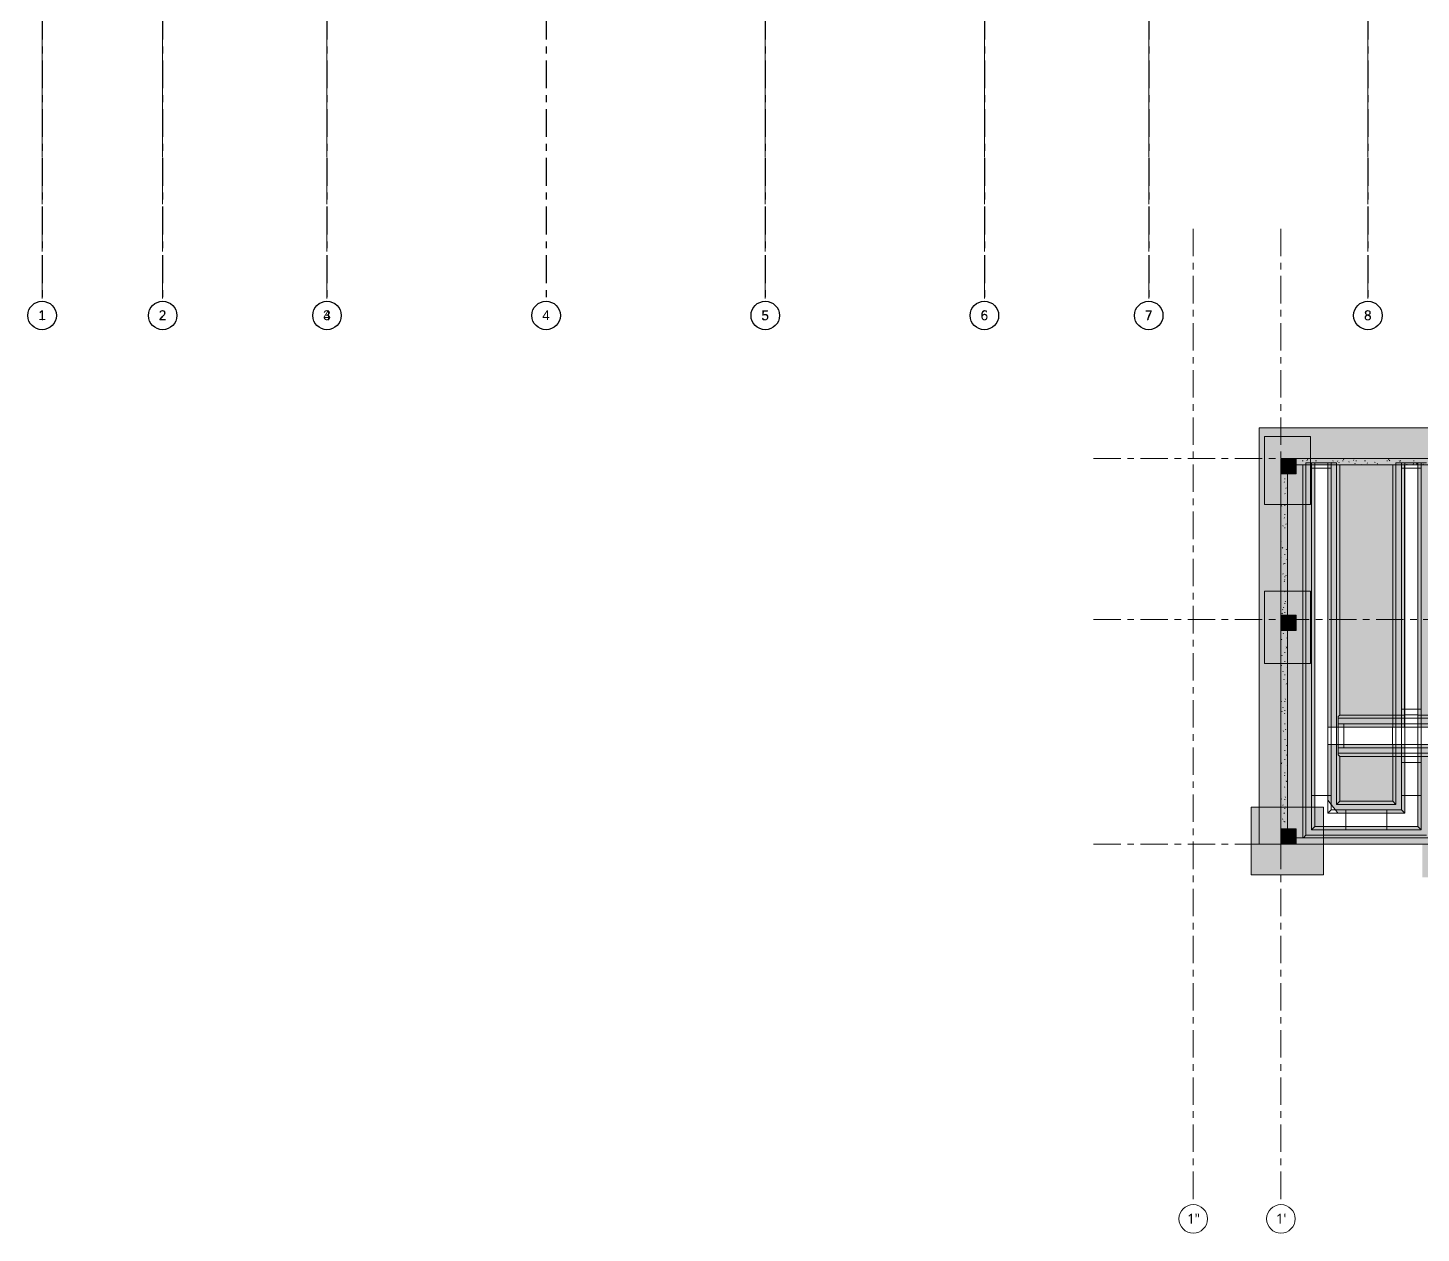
# Model space of a CAD drawing. Header units: millimetres. Extents: x -4000 to 187956, y -58990 to 162485.
# Drawn here: x -650 to 62930, y -58990 to -4021 of the extents above; entities that cross this region are included whole.
import ezdxf

# ---------------------------------------------------------------- set-up
doc = ezdxf.new("R2010")
doc.units = ezdxf.units.MM
doc.linetypes.add('Grid Line', pattern=[2222.5, 1270, -317.5, 317.5, -317.5])
doc.linetypes.add('Grid Line 12_5mm', pattern=[2150, 1250, -300, 300, -300])
for name, color, linetype, lineweight in [('A-FLOR', 192, 'Continuous', 13), ('A-FLOR-PATT', 8, 'Continuous', 13), ('S-BEAM', 12, 'Continuous', 9), ('S-COLS', 52, 'Continuous', 9), ('S-GRID', 1, 'Continuous', 30), ('S-GRID-IDEN', 1, 'Continuous', 30)]:
    doc.layers.add(name, color=color, linetype=linetype, lineweight=lineweight)
doc.styles.add('Arial', font='arial.ttf', dxfattribs={"height": 450})
doc.styles.add('Trebuchet MS_1', font='trebuc.ttf', dxfattribs={"height": 450})
pattern_1 = [(0, (0, 0), (812.8, 203.2), [33.528, -576.072, 33.528, -576.072, -3251.2]), (0, (0, 0), (812.8, 203.2), [-1219.2, 33.528, -1185.672, 33.528, -576.072, -1422.4]), (0, (0, 0), (812.8, 203.2), [-3048, 33.528, -372.872, 33.528, -982.472]), (120, (304.8, 101.6), (-582.37636, 602.30545), [33.528, -576.072, 33.528, -576.072, -3251.2]), (120, (304.8, 101.6), (-582.37636, 602.30545), [-1219.2, 33.528, -1185.672, 33.528, -576.072, -1422.4]), (120, (304.8, 101.6), (-582.37636, 602.30545), [-3048, 33.528, -372.872, 33.528, -982.472]), (240, (406.4, 508), (-230.42364, -805.50545), [33.528, -576.072, 33.528, -576.072, -3251.2]), (240, (406.4, 508), (-230.42364, -805.50545), [-1219.2, 33.528, -1185.672, 33.528, -576.072, -1422.4]), (240, (406.4, 508), (-230.42364, -805.50545), [-3048, 33.528, -372.872, 33.528, -982.472])]

# ---------------------------------------------------------------- blocks, each defined once
blk = doc.blocks.new('Grid - M_Grid Head - Circle-4774-0_000')
at = {"layer": 'S-GRID-IDEN', "color": 250, "lineweight": 9}
blk.add_circle((0, 0), 6.5, dxfattribs=at)
blk = doc.blocks.new('CMF2_NHAPHUTRO_S_rvt-1-0_000')
at = {"layer": 'A-FLOR-PATT', "lineweight": 9}
h = blk.add_hatch(dxfattribs=at)
h.set_pattern_fill('FP_1', color=250, style=0, pattern_type=2)
h.set_pattern_definition(pattern_1)
h.paths.add_polyline_path([(65080, -42756), (65080, -39456), (62980, -39456), (62980, -42756)])
h.paths.add_polyline_path([(157780, -42656), (161080, -42656), (161080, -39556), (157780, -39556), (157780, -41297)])
h.paths.add_polyline_path([(166780, -42656), (170080, -42656), (170080, -39556), (166780, -39556), (166780, -41297)])
h.paths.add_polyline_path([(152080, -42656), (152080, -39556), (148780, -39556), (148780, -42656)])
h.paths.add_polyline_path([(139780, -42656), (143080, -42656), (143080, -39556), (139780, -39556), (139780, -41297)])
h.paths.add_polyline_path([(132580, -42656), (135880, -42656), (135880, -39556), (132580, -39556), (132580, -41297)])
h.paths.add_polyline_path([(128680, -42656), (128680, -39556), (125380, -39556), (125380, -42656)])
h.paths.add_polyline_path([(121480, -42656), (121480, -39556), (118180, -39556), (118180, -42656)])
h.paths.add_polyline_path([(108855, -42656), (112155, -42656), (112155, -39556), (108855, -39556), (108855, -41297)])
h.paths.add_polyline_path([(100180, -42656), (103480, -42656), (103480, -39556), (100180, -39556), (100180, -41297)])
h.paths.add_polyline_path([(96280, -42656), (96280, -39556), (92980, -39556), (92980, -42656), (93524, -42656)])
h.paths.add_polyline_path([(85780, -42656), (89080, -42656), (89080, -39556), (85780, -39556), (85780, -41297)])
h.paths.add_polyline_path([(78580, -42656), (81880, -42656), (81880, -39556), (78580, -39556), (78580, -41297)])
h.paths.add_polyline_path([(71380, -42656), (74680, -42656), (74680, -39556), (71380, -39556), (71380, -41297)])
h.paths.add_polyline_path([(58480, -42656), (58480, -39556), (55180, -39556), (55180, -42656), (57244, -42656)])
h.paths.add_polyline_path([(178250, -42206), (178250, -38906), (176150, -38906), (176150, -42206)])
h.paths.add_polyline_path([(167380, -33006), (169480, -33006), (169480, -29706), (167380, -29706), (167380, -31953)])
h.paths.add_polyline_path([(158380, -33006), (160480, -33006), (160480, -29706), (158380, -29706), (158380, -31953)])
h.paths.add_polyline_path([(140380, -33006), (142480, -33006), (142480, -29706), (140380, -29706), (140380, -31953)])
h.paths.add_polyline_path([(133180, -33006), (135280, -33006), (135280, -29706), (133180, -29706), (133180, -31953)])
h.paths.add_polyline_path([(125980, -33006), (128080, -33006), (128080, -29706), (125980, -29706), (125980, -31953)])
h.paths.add_polyline_path([(120733, -33006), (120880, -33006), (120880, -29706), (118780, -29706), (118780, -33006)])
h.paths.add_polyline_path([(111555, -33006), (111555, -29706), (109455, -29706), (109455, -33006)])
h.paths.add_polyline_path([(95680, -33006), (95680, -29706), (93580, -29706), (93580, -33006)])
h.paths.add_polyline_path([(102880, -33006), (102880, -29706), (100780, -29706), (100780, -33006), (102593, -33006)])
h.paths.add_polyline_path([(88480, -33006), (88480, -29706), (86380, -29706), (86380, -33006)])
h.paths.add_polyline_path([(71980, -33006), (74080, -33006), (74080, -29706), (71980, -29706), (71980, -31953)])
h.paths.add_polyline_path([(65080, -33006), (65080, -29706), (62980, -29706), (62980, -33006)])
h.paths.add_polyline_path([(57244, -33006), (57880, -33006), (57880, -29706), (55780, -29706), (55780, -33006)])
h.paths.add_polyline_path([(178250, -32906), (178250, -29806), (176150, -29806), (176150, -32906)])
h.paths.add_polyline_path([(158280, -27956), (160380, -27956), (160380, -27056), (158280, -27056), (158280, -27281)])
h.paths.add_polyline_path([(63180, -27956), (65280, -27956), (65280, -27056), (63180, -27056), (63180, -27281)])
h.paths.add_polyline_path([(120733, -25756), (120880, -25756), (120880, -22656), (118780, -22656), (118780, -25756)])
h.paths.add_polyline_path([(128080, -25756), (128080, -22656), (125980, -22656), (125980, -25756)])
h.paths.add_polyline_path([(111555, -25756), (111555, -22656), (109455, -22656), (109455, -25756)])
h.paths.add_polyline_path([(71980, -25756), (74080, -25756), (74080, -22656), (71980, -22656)])
h.paths.add_polyline_path([(62980, -25756), (65080, -25756), (65080, -22656), (62980, -22656)])
h.paths.add_polyline_path([(55780, -25756), (57880, -25756), (57880, -22656), (55780, -22656)])
h.paths.add_polyline_path([(178230, -25256), (178230, -23156), (176130, -23156), (176130, -25256)])
h.paths.add_polyline_path([(169480, -25256), (169480, -23156), (167380, -23156), (167380, -25256)])
h.paths.add_polyline_path([(160480, -25256), (160480, -23156), (158380, -23156), (158380, -25256)])
h.paths.add_polyline_path([(151480, -25256), (151480, -23156), (149380, -23156), (149380, -25256)])
h.paths.add_polyline_path([(140380, -25256), (142480, -25256), (142480, -23156), (140380, -23156)])
h.paths.add_polyline_path([(133180, -25256), (135280, -25256), (135280, -23156), (133180, -23156)])
h.paths.add_polyline_path([(102593, -25256), (102880, -25256), (102880, -23156), (100780, -23156), (100780, -25256)])
h.paths.add_polyline_path([(95680, -25256), (95680, -23156), (93580, -23156), (93580, -25256)])
h.paths.add_polyline_path([(79180, -25256), (81280, -25256), (81280, -23156), (79180, -23156)])
h.paths.add_polyline_path([(88480, -25256), (88480, -23156), (86380, -23156), (86380, -25256)])
h = blk.add_hatch(dxfattribs=at)
h.set_pattern_fill('FP_1', color=250, style=0, pattern_type=2)
h.set_pattern_definition(pattern_1)
h.paths.add_polyline_path([(55540, -41256), (56829, -41256), (56830, -23956), (63930, -23956), (63930, -31006), (78890, -31006), (78890, -23956), (146830, -23956), (146830, -30806), (147030, -30806), (147030, -27356), (150230, -27356), (150230, -30806), (161590, -30806), (161590, -23656), (177500, -23656), (177500, -22256), (55540, -22256), (55540, -31953)])
h.paths.add_polyline_path([(78690, -30806), (75490, -30806), (75490, -27356), (78690, -27356)])
h = blk.add_hatch(dxfattribs=at)
h.set_pattern_fill('FP_1', color=250, style=0, pattern_type=2)
h.set_pattern_definition(pattern_1)
h.paths.add_polyline_path([(147130, -41256), (147130, -31006), (147030, -31006), (147030, -27156), (147080, -27156), (147080, -23659), (78890, -23659), (78890, -31006), (63930, -31006), (63930, -23956), (62775, -23956), (62775, -35907), (64614, -35907), (64614, -32902), (83678, -32903), (83878, -32703), (83878, -24807), (84178, -24807), (84178, -32703), (84378, -32903), (90478, -32903), (90678, -32703), (90678, -24807), (90978, -24807), (90978, -32703), (91178, -32903), (98679, -32903), (98878, -32703), (98879, -31653), (99179, -31653), (99178, -32703), (99378, -32903), (104279, -32903), (104478, -32703), (104478, -31653), (104779, -31653), (104778, -32703), (104978, -32903), (116679, -32904), (116878, -32704), (116879, -31654), (117179, -31654), (117178, -32704), (117378, -32904), (122279, -32904), (122478, -32704), (122479, -31654), (122779, -31654), (122778, -32704), (122978, -32904), (124128, -32904), (124128, -33504), (65514, -33502), (65214, -33802), (65214, -35907), (131428, -35909), (131428, -36709), (130080, -36709), (130080, -39307), (129780, -39307), (129780, -36709), (125080, -36709), (125080, -39307), (124780, -39307), (124780, -36709), (119530, -36709), (119530, -39307), (119230, -39307), (119230, -36709), (114580, -36708), (114580, -39307), (114280, -39307), (114280, -36708), (107280, -36708), (107280, -39307), (106980, -39307), (106980, -36708), (102280, -36708), (102280, -39307), (101980, -39307), (101980, -36708), (96280, -36708), (96280, -39307), (95980, -39307), (95980, -36708), (91280, -36708), (91280, -39307), (90980, -39307), (90980, -36708), (83880, -36707), (83880, -39307), (83580, -39307), (83580, -36707), (78880, -36707), (78880, -39307), (78580, -39307), (78580, -36707), (72880, -36707), (72880, -39307), (72580, -39307), (72580, -36707), (67880, -36707), (67880, -39307), (67580, -39307), (67580, -36707), (62775, -36707), (62775, -40441), (58075, -40441), (58075, -23956), (56830, -23956), (56829, -41256), (141730, -41256)])
h.paths.add_polyline_path([(62180, -39841), (62180, -36707), (58675, -36707), (58675, -39238), (59128, -39841), (61779, -39841)])
h.paths.add_polyline_path([(62175, -35907), (62175, -23956), (58675, -23956), (58675, -35907), (62030, -35907)])
at = {"layer": 'S-BEAM'}
h = blk.add_hatch(dxfattribs=at)
h.set_pattern_fill('FP_2', color=256, style=0, pattern_type=2)
h.set_pattern_definition(pattern_1)
h.paths.add_polyline_path([(62775, -23956), (63680, -23956), (63680, -23656), (57230, -23656), (57230, -23956), (62175, -23956)])
h = blk.add_hatch(dxfattribs=at)
h.set_pattern_fill('FP_1', color=256, style=0, pattern_type=2)
h.set_pattern_definition(pattern_1)
h.paths.add_polyline_path([(56830, -40556), (56830, -24356), (56530, -24356), (56530, -40556)])
h = blk.add_hatch(dxfattribs=at)
h.set_pattern_fill('FP_1', color=256, style=0, pattern_type=2)
h.set_pattern_definition(pattern_1)
h.paths.add_polyline_path([(146830, -41256), (146830, -40956), (57230, -40956), (57230, -41256), (138873, -41256)])
at = {"layer": 'S-COLS', "lineweight": 5, "transparency": 33554534}
for points in [[(57230, -24356), (57230, -23656), (56530, -23656), (56530, -24356)], [(57230, -31506), (57230, -30806), (56530, -30806), (56530, -31506)], [(57230, -41256), (57230, -40556), (56530, -40556), (56530, -41256)]]:
    blk.add_hatch(color=256, dxfattribs=at).paths.add_polyline_path(points)
at = {"layer": 'A-FLOR', "color": 93, "lineweight": 15}
for p, q in [((55540, -41256), (55540, -22256)), ((55540, -22256), (177500, -22256)), ((57880, -22656), (55780, -22656)), ((55780, -22656), (55780, -25756)), ((57880, -23656), (57880, -22656)), ((56830, -24356), (56830, -23956)), ((56830, -23956), (57230, -23956)), ((56830, -23956), (57230, -23956)), ((56830, -24356), (56830, -23956)), ((58075, -24106), (58075, -39028)), ((58675, -35907), (58675, -24106)), ((62175, -24106), (62175, -35094)), ((62775, -35094), (62775, -24106)), ((55780, -25756), (56530, -25756)), ((56830, -25756), (57530, -25756)), ((56530, -29706), (55780, -29706)), ((55780, -29706), (55780, -33006)), ((57530, -29706), (56830, -29706)), ((55780, -33006), (56530, -33006)), ((56830, -33006), (57530, -33006)), ((58825, -35907), (58675, -35907)), ((61630, -35907), (59398, -35907)), ((58675, -36707), (58825, -36707)), ((58675, -39028), (58675, -36707)), ((59398, -36707), (61630, -36707)), ((62180, -37519), (62180, -39028)), ((62775, -39028), (62775, -37519)), ((55180, -42656), (55180, -39556)), ((55180, -39556), (55540, -39556)), ((56530, -39556), (55540, -39556)), ((57530, -39556), (56830, -39556)), ((58480, -39556), (58075, -39556)), ((58480, -40441), (58480, -39556)), ((61368, -39841), (59488, -39841)), ((56829, -41256), (56829, -40556)), ((56829, -41256), (56829, -40556)), ((59488, -40441), (61368, -40441)), ((56530, -41256), (55540, -41256)), ((57230, -41256), (56829, -41256)), ((58480, -41256), (58480, -42656)), ((58480, -42656), (55180, -42656))]:
    blk.add_line(p, q, dxfattribs=at)
at = {"layer": 'A-FLOR', "color": 94, "lineweight": 15}
for p, q in [((177500, -22256), (55540, -22256)), ((55540, -22256), (55540, -41256)), ((58075, -23956), (57230, -23956)), ((58075, -24106), (58075, -23956)), ((58075, -39028), (58075, -24106)), ((62175, -23956), (58675, -23956)), ((58675, -23956), (58675, -24106)), ((58675, -24106), (58675, -35907)), ((62175, -24106), (62175, -23956)), ((62175, -35094), (62175, -24106)), ((63680, -23956), (62775, -23956)), ((62775, -23956), (62775, -24106)), ((62775, -24106), (62775, -35094)), ((56830, -24356), (56830, -30806)), ((56830, -31506), (56829, -40556)), ((62175, -35507), (62175, -35094)), ((62175, -35757), (62175, -35507)), ((62775, -35094), (62775, -35507)), ((62775, -35507), (62775, -35757)), ((58675, -35907), (58825, -35907)), ((58825, -35907), (59075, -35907)), ((59075, -35907), (59148, -35907)), ((59148, -35907), (59398, -35907)), ((59398, -35907), (61780, -35907)), ((61780, -35907), (62030, -35907)), ((62030, -35907), (62175, -35907)), ((62175, -35907), (62175, -35757)), ((62775, -35757), (62775, -35907)), ((62775, -35907), (62930, -35907)), ((62930, -35907), (63180, -35907)), ((58675, -36707), (58675, -39028)), ((58825, -36707), (58675, -36707)), ((59075, -36707), (58825, -36707)), ((59148, -36707), (59075, -36707)), ((59398, -36707), (59148, -36707)), ((61780, -36707), (59398, -36707)), ((62030, -36707), (61780, -36707)), ((62180, -36707), (62030, -36707)), ((62180, -36857), (62180, -36707)), ((62180, -37107), (62180, -36857)), ((67580, -36707), (62775, -36707)), ((62775, -36707), (62775, -36857)), ((62775, -36857), (62775, -37107)), ((62180, -37257), (62180, -37107)), ((62180, -37519), (62180, -37257)), ((62775, -37107), (62775, -37257)), ((62775, -37257), (62775, -37519)), ((62180, -39028), (62180, -37519)), ((62775, -37519), (62775, -39028)), ((58075, -40441), (58075, -39028)), ((58675, -39028), (58675, -39238)), ((58675, -39238), (58825, -39438)), ((62180, -39841), (62180, -39028)), ((62775, -39028), (62775, -40436)), ((55540, -39556), (55180, -39556)), ((55180, -39556), (55180, -42656)), ((58825, -39438), (58934, -39583)), ((58934, -39583), (59015, -39691)), ((59015, -39691), (59128, -39841)), ((59128, -39841), (59488, -39841)), ((59488, -39841), (61368, -39841)), ((61368, -39841), (62180, -39841)), ((59488, -40441), (58075, -40441)), ((61368, -40441), (59488, -40441)), ((62775, -40441), (61368, -40441)), ((62775, -40436), (62775, -40441)), ((55540, -41256), (56530, -41256)), ((57230, -41256), (63730, -41256)), ((58480, -42656), (58480, -41256)), ((55180, -42656), (58480, -42656))]:
    blk.add_line(p, q, dxfattribs=at)
at = {"layer": 'A-FLOR', "color": 81, "lineweight": 15}
for p, q in [((55780, -25756), (55780, -22656)), ((55780, -22656), (57880, -22656)), ((57880, -22656), (57880, -23656)), ((57230, -23956), (63680, -23956)), ((57230, -23956), (57530, -23956)), ((57530, -23956), (57925, -23956)), ((57880, -23856), (57880, -23656)), ((57880, -25756), (57880, -23956)), ((57925, -23956), (58075, -23956)), ((58075, -23956), (58075, -24106)), ((58675, -24106), (58675, -23956)), ((58675, -23956), (58825, -23956)), ((58825, -23956), (59220, -23956)), ((59220, -23956), (61635, -23956)), ((61635, -23956), (62030, -23956)), ((62030, -23956), (62175, -23956)), ((62175, -23956), (62175, -24106)), ((62775, -24106), (62775, -23956)), ((62775, -23956), (62930, -23956)), ((62930, -23956), (63325, -23956)), ((56830, -30806), (56830, -24356)), ((56830, -30806), (56830, -24356)), ((56530, -25756), (55780, -25756)), ((56530, -25756), (56830, -25756)), ((57530, -25756), (56830, -25756)), ((57530, -25756), (57880, -25756)), ((55780, -33006), (55780, -29706)), ((55780, -29706), (56530, -29706)), ((56830, -29706), (56530, -29706)), ((56830, -29706), (57530, -29706)), ((57880, -29706), (57530, -29706)), ((57880, -33006), (57880, -29706)), ((56829, -40556), (56830, -31506)), ((56829, -40556), (56830, -31506)), ((56530, -33006), (55780, -33006)), ((56530, -33006), (56830, -33006)), ((57530, -33006), (56830, -33006)), ((57530, -33006), (57880, -33006)), ((62175, -35094), (62175, -35357)), ((62775, -35357), (62775, -35094)), ((59148, -35907), (58825, -35907)), ((59398, -35907), (59225, -35907)), ((61635, -35907), (61630, -35907)), ((62030, -35907), (61635, -35907)), ((62175, -35907), (62030, -35907)), ((62175, -35757), (62175, -35907)), ((62775, -35907), (62775, -35757)), ((62930, -35907), (62775, -35907)), ((63325, -35907), (62930, -35907)), ((58825, -36707), (59148, -36707)), ((59225, -36707), (59398, -36707)), ((61630, -36707), (61635, -36707)), ((61635, -36707), (62030, -36707)), ((62030, -36707), (62180, -36707)), ((62180, -36707), (62180, -36857)), ((62775, -36857), (62775, -36707)), ((62775, -36707), (62930, -36707)), ((62930, -36707), (63325, -36707)), ((62180, -37257), (62180, -37519)), ((62775, -37519), (62775, -37257)), ((58075, -39028), (58075, -40441)), ((58675, -39238), (58675, -39028)), ((58825, -39438), (58675, -39238)), ((62180, -39028), (62180, -39841)), ((62775, -40436), (62775, -39028)), ((55540, -39556), (56530, -39556)), ((56829, -39556), (56530, -39556)), ((56830, -39556), (57530, -39556)), ((58075, -39556), (57530, -39556)), ((58934, -39583), (58825, -39438)), ((59015, -39691), (58934, -39583)), ((59128, -39841), (59015, -39691)), ((59488, -39841), (59128, -39841)), ((62180, -39841), (61368, -39841)), ((58075, -40441), (59488, -40441)), ((58480, -41256), (58480, -40441)), ((61368, -40441), (62775, -40441)), ((62775, -40441), (62775, -40436)), ((63730, -41256), (57230, -41256))]:
    blk.add_line(p, q, dxfattribs=at)
at = {"layer": 'A-FLOR', "color": 63, "lineweight": 15}
for p, q in [((57230, -23956), (56830, -23956)), ((56830, -23956), (56830, -24356)), ((56829, -40556), (56829, -41256))]:
    blk.add_line(p, q, dxfattribs=at)
at = {"layer": 'A-FLOR', "color": 71, "lineweight": 15}
for p, q in [((57530, -23956), (57230, -23956)), ((57880, -23656), (57880, -23856)), ((57880, -23956), (57880, -23856)), ((57880, -23956), (57880, -25756)), ((58675, -23956), (58075, -23956)), ((61635, -23956), (59220, -23956)), ((62775, -23956), (62175, -23956)), ((56830, -24356), (56830, -30806)), ((56830, -25756), (56530, -25756)), ((57880, -25756), (57530, -25756)), ((56530, -29706), (56830, -29706)), ((57530, -29706), (57880, -29706)), ((57880, -29706), (57880, -33006)), ((56830, -31506), (56829, -40556)), ((56830, -33006), (56530, -33006)), ((57880, -33006), (57530, -33006)), ((62175, -35357), (62175, -35362)), ((62175, -35362), (62175, -35757)), ((62775, -35362), (62775, -35357)), ((62775, -35757), (62775, -35362)), ((59220, -35907), (59148, -35907)), ((59148, -36707), (59220, -36707)), ((62180, -36857), (62180, -37252)), ((62775, -37252), (62775, -36857)), ((62180, -37252), (62180, -37257)), ((62775, -37257), (62775, -37252)), ((56530, -39556), (56829, -39556)), ((57530, -39556), (57925, -39556)), ((58075, -39556), (58480, -39556)), ((58480, -39556), (58480, -40441)), ((58480, -40591), (58480, -41256))]:
    blk.add_line(p, q, dxfattribs=at)
at = {"layer": 'A-FLOR', "color": 255, "lineweight": 15}
for p, q in [((58075, -23956), (57530, -23956)), ((57880, -23856), (57880, -23956)), ((59220, -23956), (58675, -23956)), ((62175, -23956), (61635, -23956)), ((63325, -23956), (62775, -23956)), ((59225, -35907), (59220, -35907)), ((59220, -36707), (59225, -36707)), ((57925, -39556), (58075, -39556)), ((58480, -40441), (58480, -40591))]:
    blk.add_line(p, q, dxfattribs=at)
at = {"layer": 'A-FLOR', "color": 55, "lineweight": 15}
blk.add_line((56830, -30806), (56830, -31506), dxfattribs=at)
at = {"layer": 'A-FLOR', "color": 75, "lineweight": 15}
blk.add_line((56830, -31506), (56830, -30806), dxfattribs=at)
blk.add_line((56830, -31506), (56830, -30806), dxfattribs=at)
at = {"layer": 'A-FLOR', "color": 95, "lineweight": 15}
blk.add_line((56829, -41256), (56530, -41256), dxfattribs=at)
at = {"layer": 'A-FLOR', "color": 96, "lineweight": 15}
blk.add_line((56530, -41256), (56829, -41256), dxfattribs=at)
at = {"layer": 'S-BEAM', "color": 250}
for p, q in [((57230, -23656), (57230, -23956)), ((63680, -23656), (57230, -23656)), ((57230, -23956), (58075, -23956)), ((58075, -23956), (58675, -23956)), ((58675, -23956), (58075, -23956)), ((58075, -23956), (58075, -24106)), ((58675, -24106), (58075, -24106)), ((58675, -23956), (62175, -23956)), ((58675, -24106), (58675, -23956)), ((62175, -23956), (62775, -23956)), ((62775, -23956), (62175, -23956)), ((62175, -23956), (62175, -24106)), ((62775, -24106), (62175, -24106)), ((62180, -24106), (62180, -35094)), ((62775, -23956), (63680, -23956)), ((62775, -24106), (62775, -23956)), ((56830, -24356), (56530, -24356)), ((56530, -24356), (56530, -30806)), ((56830, -30806), (56830, -24356)), ((56530, -30806), (56530, -31506)), ((56830, -31506), (56830, -30806)), ((56530, -31506), (56530, -40556)), ((56830, -40556), (56830, -31506)), ((62175, -35094), (62775, -35094)), ((62175, -35094), (62175, -35907)), ((62175, -35507), (62775, -35507)), ((62175, -35757), (62175, -35507)), ((62775, -35907), (62775, -35094)), ((62775, -35507), (62775, -35757)), ((58675, -35907), (58675, -36707)), ((58825, -36707), (58825, -35907)), ((58825, -35907), (59075, -35907)), ((59075, -35907), (59075, -36707)), ((59398, -35907), (59148, -35907)), ((59148, -35907), (59148, -36707)), ((59398, -35907), (61630, -35907)), ((59398, -35907), (59398, -36707)), ((61630, -35907), (61630, -36707)), ((62030, -35907), (61780, -35907)), ((61780, -35907), (61780, -36707)), ((62030, -35907), (62030, -36707)), ((62030, -36707), (62030, -35907)), ((62175, -35907), (62030, -35907)), ((62775, -35757), (62175, -35757)), ((62930, -35907), (62775, -35907)), ((63180, -35907), (62930, -35907)), ((62930, -35907), (62930, -36707)), ((62930, -36707), (62930, -35907)), ((59075, -36707), (58825, -36707)), ((59148, -36707), (59398, -36707)), ((61780, -36707), (62030, -36707)), ((62030, -36707), (62180, -36707)), ((62180, -36707), (62180, -37257)), ((62180, -36857), (62775, -36857)), ((62180, -37107), (62180, -36857)), ((62775, -37257), (62775, -36707)), ((62775, -36707), (62930, -36707)), ((62775, -36857), (62775, -37107)), ((62930, -36707), (63180, -36707)), ((62180, -37107), (62775, -37107)), ((62180, -37257), (62180, -37519)), ((62775, -37519), (62775, -37257)), ((62775, -37519), (62180, -37519)), ((58075, -39028), (58675, -39028)), ((58075, -39028), (58075, -40441)), ((58675, -39238), (58675, -39028)), ((58825, -39438), (58675, -39238)), ((62180, -39028), (62775, -39028)), ((62180, -39028), (62180, -39841)), ((62775, -40436), (62775, -39028)), ((58934, -39583), (58825, -39438)), ((58825, -39438), (58825, -39691)), ((58825, -39691), (58825, -39438)), ((58825, -39691), (59015, -39691)), ((59015, -39691), (58825, -39691)), ((59015, -39691), (58934, -39583)), ((59128, -39841), (59015, -39691)), ((59488, -39841), (59128, -39841)), ((59488, -39841), (59488, -40441)), ((61368, -40441), (61368, -39841)), ((62180, -39841), (61368, -39841)), ((56530, -40556), (56830, -40556)), ((58075, -40441), (59488, -40441)), ((61368, -40441), (62775, -40441)), ((62775, -40441), (62775, -40436)), ((57230, -40956), (57230, -41256)), ((63730, -40956), (57230, -40956)), ((57230, -41256), (63730, -41256))]:
    blk.add_line(p, q, dxfattribs=at)
at = {"layer": 'S-BEAM', "color": 253}
for p, q in [((57230, -23956), (57230, -23656)), ((63680, -23656), (57230, -23656)), ((57530, -23956), (57925, -23956)), ((57675, -23856), (57925, -23856)), ((57675, -23956), (57675, -23856)), ((57675, -23956), (57675, -40841)), ((57925, -23856), (57925, -23956)), ((57925, -23856), (58825, -23856)), ((57925, -23956), (57925, -23856)), ((57925, -23956), (58075, -23956)), ((57925, -24106), (57925, -39028)), ((57925, -24106), (58075, -24106)), ((58075, -24106), (58075, -23956)), ((58675, -23956), (58825, -23956)), ((58675, -24106), (58675, -23956)), ((58825, -24106), (58675, -24106)), ((58825, -23856), (59075, -23856)), ((58825, -23956), (58825, -23856)), ((58825, -23856), (58825, -23956)), ((58825, -23956), (59220, -23956)), ((58825, -24106), (58825, -35907)), ((59075, -23856), (59075, -23956)), ((59075, -23956), (59075, -39441)), ((59075, -23956), (59075, -39441)), ((61635, -23956), (62030, -23956)), ((61780, -23856), (62030, -23856)), ((61780, -23956), (61780, -23856)), ((61780, -23956), (61780, -35362)), ((61780, -23956), (61780, -35362)), ((62030, -23856), (62030, -23956)), ((62030, -23856), (62930, -23856)), ((62030, -23956), (62030, -23856)), ((62030, -23956), (62175, -23956)), ((62030, -24106), (62030, -35094)), ((62175, -24106), (62030, -24106)), ((62175, -24106), (62175, -23956)), ((62775, -23956), (62930, -23956)), ((62775, -24106), (62775, -23956)), ((62775, -24106), (62780, -24106)), ((62780, -23956), (62780, -24105)), ((62780, -23956), (62780, -24105)), ((62780, -24106), (62930, -24106)), ((62930, -23856), (63180, -23856)), ((62930, -23956), (62930, -23856)), ((62930, -23856), (62930, -23956)), ((62930, -23956), (63325, -23956)), ((62930, -24106), (62930, -35094)), ((56530, -24356), (56530, -30806)), ((56830, -30806), (56830, -24356)), ((57675, -25756), (57675, -29706)), ((56530, -31506), (56530, -40556)), ((56830, -31506), (56830, -40555)), ((57675, -33006), (57675, -39556)), ((59220, -35362), (59148, -35434)), ((59148, -35757), (59148, -35434)), ((59220, -35507), (61635, -35507)), ((59220, -35507), (61635, -35507)), ((62175, -35094), (62030, -35094)), ((62175, -35357), (62175, -35094)), ((62175, -35507), (62175, -35357)), ((62775, -35507), (62175, -35507)), ((62180, -35357), (62180, -35907)), ((62180, -35907), (62180, -35357)), ((62780, -35094), (62775, -35094)), ((62775, -35357), (62775, -35094)), ((62775, -35357), (62775, -35507)), ((62930, -35094), (62780, -35094)), ((62780, -35095), (62780, -35362)), ((62780, -35095), (62780, -35362)), ((59148, -35907), (58825, -35907)), ((59220, -35757), (59148, -35757)), ((59148, -35907), (59148, -35757)), ((59148, -35757), (59220, -35757)), ((59398, -35907), (59225, -35907)), ((59398, -35757), (61635, -35757)), ((59398, -35907), (59398, -35757)), ((61630, -35907), (61635, -35907)), ((61635, -35907), (61780, -35907)), ((62030, -35907), (61635, -35907)), ((61780, -35757), (61780, -36857)), ((62030, -35907), (62030, -36707)), ((62030, -35907), (62030, -36707)), ((62030, -35907), (62175, -35907)), ((62175, -35757), (62775, -35757)), ((62175, -35907), (62175, -35757)), ((62175, -35907), (62180, -35907)), ((62775, -35907), (62775, -35757)), ((62775, -35907), (62780, -35907)), ((62930, -35907), (62775, -35907)), ((62930, -35907), (62930, -36707)), ((63325, -35907), (62930, -35907)), ((62930, -36707), (62930, -35907)), ((58825, -36707), (58825, -39028)), ((58825, -36707), (59148, -36707)), ((59148, -36857), (59148, -36707)), ((59148, -37179), (59148, -36857)), ((59148, -36857), (59220, -36857)), ((59220, -36857), (59148, -36857)), ((59220, -36707), (59398, -36707)), ((59398, -36707), (59220, -36707)), ((59398, -36707), (59225, -36707)), ((59398, -36857), (59398, -36707)), ((59398, -36857), (61635, -36857)), ((61630, -36707), (61635, -36707)), ((61635, -36707), (61630, -36707)), ((62030, -36707), (61635, -36707)), ((62030, -36707), (62180, -36707)), ((62180, -36707), (62180, -36857)), ((62180, -36857), (62775, -36857)), ((62775, -36707), (62930, -36707)), ((62775, -36857), (62775, -36707)), ((62775, -36857), (63880, -36857)), ((62780, -36707), (62930, -36707)), ((62930, -36707), (63325, -36707)), ((59148, -37179), (59220, -37252)), ((59220, -37107), (61635, -37107)), ((59220, -37107), (61635, -37107)), ((61780, -37252), (61780, -37257)), ((61780, -37252), (61780, -37257)), ((61780, -37257), (61780, -39441)), ((61780, -37257), (61780, -39441)), ((62180, -37107), (62775, -37107)), ((62180, -37257), (62180, -37107)), ((62180, -37519), (62180, -37257)), ((62180, -37257), (62775, -37257)), ((62775, -37107), (62775, -37257)), ((62775, -37519), (62775, -37257)), ((62780, -37252), (62780, -37257)), ((62780, -37252), (62780, -37257)), ((62780, -37257), (62780, -37519)), ((62780, -37257), (62780, -37519)), ((62030, -37519), (62030, -39028)), ((62030, -37519), (62180, -37519)), ((62930, -37519), (62775, -37519)), ((62930, -37519), (62930, -39028)), ((58075, -39028), (57925, -39028)), ((58075, -40441), (58075, -39028)), ((58825, -39028), (58675, -39028)), ((58675, -39238), (58675, -39028)), ((58675, -39238), (58825, -39438)), ((62180, -39028), (62030, -39028)), ((62180, -39841), (62180, -39028)), ((62780, -39028), (62775, -39028)), ((62775, -40436), (62775, -39028)), ((62930, -39028), (62780, -39028)), ((62780, -39029), (62780, -40440)), ((62780, -39029), (62780, -40440)), ((58675, -39841), (58825, -39691)), ((58825, -39691), (58675, -39841)), ((58825, -39691), (58675, -39841)), ((58675, -39841), (58825, -39691)), ((58825, -39438), (58825, -39691)), ((58825, -39438), (58934, -39583)), ((58825, -39691), (58825, -39438)), ((58825, -39691), (59015, -39691)), ((59015, -39691), (58825, -39691)), ((59015, -39691), (58934, -39583)), ((59128, -39841), (59015, -39691)), ((59075, -39441), (61780, -39441)), ((59075, -39441), (61780, -39441)), ((59488, -39841), (59128, -39841)), ((59488, -39691), (61368, -39691)), ((59488, -39841), (59488, -39691)), ((61368, -39691), (61368, -39841)), ((61368, -39841), (62180, -39841)), ((59488, -40441), (58075, -40441)), ((59488, -40591), (59488, -40441)), ((59488, -40591), (61368, -40591)), ((61368, -40441), (61368, -40591)), ((61368, -40441), (62775, -40441)), ((62775, -40441), (62775, -40436)), ((62775, -40441), (62780, -40441)), ((62780, -40441), (62775, -40441)), ((57530, -40956), (57230, -40956)), ((57230, -41256), (57230, -40956)), ((57230, -41256), (63730, -41256)), ((57560, -40956), (57530, -40956)), ((63295, -40956), (57560, -40956)), ((57675, -40841), (63180, -40841)), ((58480, -40841), (62980, -40841))]:
    blk.add_line(p, q, dxfattribs=at)
at = {"layer": 'S-BEAM', "color": 254}
for p, q in [((57530, -23956), (57230, -23956)), ((57675, -23956), (57530, -23956)), ((57530, -23956), (57675, -23956)), ((57880, -23856), (57675, -23856)), ((57675, -23856), (57675, -23956)), ((57925, -23956), (57675, -23956)), ((57675, -23956), (57675, -25756)), ((57675, -23956), (57925, -23956)), ((57925, -23856), (57880, -23856)), ((58825, -23856), (57925, -23856)), ((57925, -23856), (58075, -23856)), ((57925, -23856), (57925, -23956)), ((58075, -23856), (57925, -23856)), ((57925, -23856), (57925, -23956)), ((58075, -23956), (57925, -23956)), ((57925, -23956), (57925, -24106)), ((57925, -23956), (57925, -24106)), ((57925, -23956), (58075, -23956)), ((58075, -23856), (58675, -23856)), ((58075, -23856), (58075, -24106)), ((58675, -23856), (58075, -23856)), ((58075, -24106), (58075, -23856)), ((58675, -23956), (58075, -23956)), ((58075, -23956), (58675, -23956)), ((58675, -23856), (58825, -23856)), ((58675, -23856), (58675, -24106)), ((58825, -23856), (58675, -23856)), ((58675, -23856), (58675, -24106)), ((58825, -23956), (58675, -23956)), ((58675, -23956), (58825, -23956)), ((58675, -24106), (58825, -24106)), ((59075, -23856), (58825, -23856)), ((58825, -23856), (58825, -23956)), ((58825, -23956), (58825, -23856)), ((59075, -23956), (58825, -23956)), ((58825, -23956), (58825, -24106)), ((58825, -23956), (59075, -23956)), ((58825, -24106), (58825, -23956)), ((59075, -23856), (59075, -23956)), ((59220, -23956), (59075, -23956)), ((59075, -23956), (59220, -23956)), ((61635, -23956), (59220, -23956)), ((61780, -23956), (61635, -23956)), ((61635, -23956), (61780, -23956)), ((62030, -23856), (61780, -23856)), ((61780, -23856), (61780, -23956)), ((62030, -23956), (61780, -23956)), ((61780, -23956), (62030, -23956)), ((62930, -23856), (62030, -23856)), ((62030, -23856), (62180, -23856)), ((62030, -23856), (62030, -23956)), ((62180, -23856), (62030, -23856)), ((62030, -23856), (62030, -23956)), ((62175, -23956), (62030, -23956)), ((62030, -23956), (62030, -24106)), ((62030, -23956), (62030, -24106)), ((62030, -23956), (62175, -23956)), ((62030, -24106), (62175, -24106)), ((62775, -23956), (62175, -23956)), ((62175, -23956), (62775, -23956)), ((62180, -23856), (62780, -23856)), ((62180, -23856), (62180, -23955)), ((62780, -23856), (62180, -23856)), ((62180, -23955), (62180, -23856)), ((62930, -23956), (62775, -23956)), ((62775, -23956), (62930, -23956)), ((62780, -23856), (62930, -23856)), ((62780, -23856), (62780, -23956)), ((62930, -23856), (62780, -23856)), ((62780, -23856), (62780, -23956)), ((62980, -23856), (62930, -23856)), ((62930, -23856), (62930, -23956)), ((62930, -23956), (62930, -23856)), ((63180, -23956), (62930, -23956)), ((62930, -23956), (62930, -24106)), ((62930, -23956), (63180, -23956)), ((62930, -24106), (62930, -23956)), ((57675, -29706), (57675, -33006)), ((59148, -35434), (59148, -35507)), ((59148, -35507), (59148, -35757)), ((59148, -35507), (59220, -35507)), ((59148, -35507), (59220, -35507)), ((61635, -35507), (62030, -35507)), ((61635, -35507), (63325, -35507)), ((61780, -35362), (61780, -35757)), ((61780, -35362), (61780, -35907)), ((62030, -35094), (62030, -35362)), ((62030, -35094), (62030, -35362)), ((62030, -35362), (62030, -35757)), ((62030, -35362), (62030, -35757)), ((62030, -35507), (62930, -35507)), ((62175, -35357), (62175, -35362)), ((62175, -35757), (62175, -35357)), ((62175, -35757), (62175, -35362)), ((62775, -35362), (62775, -35357)), ((62775, -35757), (62775, -35357)), ((62775, -35757), (62775, -35362)), ((62780, -35362), (62780, -35907)), ((62780, -35362), (62780, -35907)), ((62930, -35094), (62930, -35362)), ((62930, -35362), (62930, -35094)), ((62930, -35362), (62930, -35757)), ((62930, -35757), (62930, -35362)), ((59148, -35757), (59148, -35907)), ((59148, -35907), (59148, -35757)), ((59148, -35757), (59220, -35757)), ((59148, -35757), (59148, -35907)), ((59220, -35757), (59148, -35757)), ((59220, -35907), (59148, -35907)), ((59148, -36707), (59148, -35907)), ((59148, -35907), (59225, -35907)), ((59148, -35907), (59148, -36707)), ((59148, -36707), (59148, -35907)), ((59148, -35907), (59225, -35907)), ((59220, -35757), (59398, -35757)), ((59398, -35757), (59220, -35757)), ((59225, -35907), (59220, -35907)), ((61635, -35757), (62175, -35757)), ((61780, -35907), (62030, -35907)), ((61780, -35907), (61780, -36707)), ((62030, -35757), (62030, -35907)), ((62030, -35757), (62030, -35907)), ((62030, -35907), (62175, -35907)), ((62775, -35757), (63325, -35757)), ((62780, -35907), (62930, -35907)), ((62930, -35757), (62930, -35907)), ((62930, -35907), (62930, -35757)), ((59148, -36707), (59220, -36707)), ((59148, -36707), (59148, -36857)), ((59148, -36857), (59148, -36707)), ((59148, -36707), (59220, -36707)), ((59148, -36707), (59148, -36857)), ((59220, -36707), (59148, -36707)), ((59148, -36857), (59148, -37107)), ((59148, -36857), (59220, -36857)), ((59148, -36857), (59220, -36857)), ((59225, -36707), (59220, -36707)), ((59220, -36857), (59398, -36857)), ((59220, -36857), (59398, -36857)), ((61635, -36707), (62030, -36707)), ((61635, -36857), (62180, -36857)), ((61780, -36707), (61780, -37252)), ((61780, -36857), (61780, -37252)), ((62030, -36707), (62180, -36707)), ((62030, -36707), (62030, -36857)), ((62030, -36707), (62030, -36857)), ((62030, -36857), (62030, -37252)), ((62030, -36857), (62030, -37252)), ((62180, -36707), (62180, -36857)), ((62180, -36857), (62180, -36707)), ((62180, -36857), (62180, -37252)), ((62180, -36857), (62180, -37257)), ((62775, -36857), (63325, -36857)), ((62775, -37252), (62775, -36857)), ((62775, -37257), (62775, -36857)), ((62780, -36707), (62780, -36856)), ((62780, -36707), (62780, -36856)), ((62780, -36857), (62780, -37107)), ((62780, -36857), (62780, -37107)), ((62930, -36707), (62930, -36857)), ((62930, -36857), (62930, -36707)), ((62930, -36857), (62930, -37252)), ((62930, -37252), (62930, -36857)), ((59148, -37107), (59148, -37179)), ((59148, -37107), (59220, -37107)), ((59148, -37107), (59220, -37107)), ((61635, -37107), (62775, -37107)), ((61635, -37107), (62030, -37107)), ((62030, -37107), (62775, -37107)), ((62030, -37252), (62030, -37257)), ((62030, -37252), (62030, -37257)), ((62030, -37257), (62030, -37519)), ((62030, -37257), (62030, -37519)), ((62180, -37252), (62180, -37257)), ((62180, -37252), (62180, -37257)), ((62180, -37257), (62180, -37252)), ((62180, -37257), (62180, -37519)), ((62180, -37519), (62180, -37257)), ((62775, -37107), (63325, -37107)), ((62775, -37257), (62775, -37252)), ((62780, -37107), (62780, -37252)), ((62780, -37107), (62780, -37252)), ((62930, -37252), (62930, -37257)), ((62930, -37257), (62930, -37252)), ((62930, -37257), (62930, -37519)), ((62930, -37519), (62930, -37257)), ((62775, -37519), (62780, -37519)), ((62780, -37519), (62930, -37519)), ((57925, -39028), (57925, -39556)), ((57925, -39028), (57925, -39556)), ((58075, -39028), (58075, -39556)), ((58075, -39556), (58075, -39028)), ((58675, -39028), (58675, -39238)), ((58675, -39028), (58675, -39238)), ((58825, -39028), (58825, -39438)), ((58825, -39438), (58825, -39028)), ((59220, -39296), (59075, -39441)), ((59075, -39441), (59220, -39296)), ((61635, -39296), (61780, -39441)), ((61780, -39441), (61635, -39296)), ((62030, -39028), (62030, -39691)), ((62030, -39028), (62030, -39691)), ((62180, -39028), (62180, -39841)), ((62180, -39841), (62180, -39028)), ((62930, -39028), (62930, -40591)), ((62930, -40591), (62930, -39028)), ((57675, -39556), (57675, -40841)), ((57925, -39556), (57925, -40591)), ((57925, -39556), (57925, -40591)), ((58075, -39556), (58075, -40441)), ((58075, -40441), (58075, -39556)), ((59015, -39691), (59488, -39691)), ((59488, -39691), (59015, -39691)), ((59128, -39841), (59488, -39841)), ((59128, -39841), (59488, -39841)), ((61368, -39691), (62030, -39691)), ((62030, -39691), (61368, -39691)), ((61368, -39841), (62180, -39841)), ((61368, -39841), (62180, -39841)), ((62180, -39841), (62030, -39691)), ((62030, -39691), (62180, -39841)), ((62030, -39691), (62180, -39841)), ((62180, -39841), (62030, -39691)), ((57925, -40591), (58075, -40441)), ((58075, -40441), (57925, -40591)), ((58075, -40441), (57925, -40591)), ((57925, -40591), (58075, -40441)), ((57925, -40591), (58480, -40591)), ((57925, -40591), (58480, -40591)), ((58075, -40441), (58480, -40441)), ((58480, -40441), (58075, -40441)), ((58480, -40441), (59488, -40441)), ((59488, -40441), (58480, -40441)), ((58480, -40591), (59488, -40591)), ((58480, -40591), (59488, -40591)), ((61368, -40441), (62775, -40441)), ((62775, -40441), (61368, -40441)), ((61368, -40591), (62930, -40591)), ((61368, -40591), (62930, -40591)), ((62930, -40591), (62780, -40441)), ((62780, -40441), (62930, -40591)), ((62780, -40441), (62930, -40591)), ((62930, -40591), (62780, -40441)), ((63325, -40956), (57530, -40956)), ((57560, -40956), (57530, -40956)), ((57675, -40841), (57560, -40956)), ((57560, -40956), (57675, -40841)), ((63295, -40956), (57560, -40956)), ((57675, -40841), (58480, -40841))]:
    blk.add_line(p, q, dxfattribs=at)
at = {"layer": 'S-BEAM', "color": 252}
for p, q in [((57530, -40956), (57530, -23956)), ((57925, -23956), (57925, -40591)), ((57925, -24106), (57925, -23956)), ((58075, -24106), (57925, -24106)), ((58075, -24106), (58075, -39028)), ((58075, -24106), (58675, -24106)), ((58675, -24106), (58675, -35907)), ((58825, -35907), (58825, -23956)), ((58825, -23956), (58825, -24106)), ((59220, -23956), (59220, -35362)), ((61635, -35907), (61635, -23956)), ((62030, -23956), (62030, -35907)), ((62030, -24106), (62030, -23956)), ((62175, -24106), (62180, -24106)), ((62180, -23956), (62180, -24106)), ((62180, -24106), (62180, -23956)), ((62180, -24106), (62775, -24106)), ((62930, -24106), (62775, -24106)), ((62780, -24107), (62780, -35075)), ((62930, -35907), (62930, -23956)), ((62930, -23956), (62930, -24106)), ((62175, -35362), (59220, -35362)), ((62030, -35094), (62175, -35094)), ((62030, -35907), (62030, -35094)), ((62180, -35094), (62175, -35094)), ((62175, -35357), (62775, -35357)), ((62180, -35094), (62180, -35357)), ((62775, -35094), (62180, -35094)), ((62180, -35357), (62180, -35094)), ((62775, -35094), (62930, -35094)), ((62775, -35362), (63880, -35362)), ((62780, -35076), (62780, -35094)), ((62930, -35094), (62930, -35907)), ((58825, -35907), (58825, -36707)), ((59075, -36707), (59075, -35907)), ((59148, -35907), (59075, -35907)), ((59148, -36707), (59148, -35907)), ((62175, -35757), (59220, -35757)), ((59220, -35757), (59398, -35757)), ((59225, -35907), (59398, -35907)), ((59225, -35907), (59398, -35907)), ((59398, -35757), (59398, -35907)), ((59398, -36707), (59398, -35907)), ((61630, -35907), (61635, -35907)), ((61780, -35907), (61630, -35907)), ((61780, -35907), (61780, -36707)), ((62180, -35907), (62775, -35907)), ((62180, -35907), (62180, -36707)), ((62180, -36707), (62180, -35907)), ((63880, -35757), (62775, -35757)), ((62780, -35907), (62780, -36707)), ((62780, -35907), (62780, -36707)), ((58675, -36707), (58675, -39028)), ((58825, -39438), (58825, -36707)), ((59075, -36707), (59148, -36707)), ((59220, -36857), (62180, -36857)), ((59398, -36857), (59220, -36857)), ((59398, -36707), (61630, -36707)), ((59398, -36707), (59398, -36857)), ((61630, -36707), (61780, -36707)), ((61635, -37257), (61635, -36707)), ((62030, -36707), (62030, -37257)), ((62030, -37257), (62030, -36707)), ((62180, -36707), (62775, -36707)), ((62775, -36707), (62780, -36707)), ((62930, -37257), (62930, -36707)), ((62930, -36707), (62930, -37257)), ((59220, -37252), (59220, -39296)), ((62180, -37252), (59220, -37252)), ((61635, -39296), (61635, -37257)), ((62030, -37257), (62030, -39691)), ((62030, -37519), (62030, -37257)), ((63880, -37252), (62775, -37252)), ((62930, -40591), (62930, -37257)), ((62930, -37257), (62930, -37519)), ((62180, -37519), (62030, -37519)), ((62180, -37519), (62180, -39028)), ((62180, -37519), (62775, -37519)), ((62780, -37519), (62780, -39028)), ((57925, -39028), (58075, -39028)), ((57925, -40591), (57925, -39028)), ((58675, -39028), (58075, -39028)), ((58675, -39028), (58825, -39028)), ((58675, -39238), (58675, -39841)), ((58675, -39238), (58675, -39841)), ((58825, -39028), (58825, -39438)), ((59220, -39296), (61635, -39296)), ((62030, -39028), (62180, -39028)), ((62030, -39691), (62030, -39028)), ((62775, -39028), (62180, -39028)), ((62775, -39028), (62930, -39028)), ((62930, -39028), (62930, -40591)), ((58675, -39841), (59128, -39841)), ((58675, -39841), (59128, -39841)), ((62030, -39691), (59015, -39691)), ((59015, -39691), (59488, -39691)), ((59488, -39691), (59488, -39841)), ((59488, -39841), (61368, -39841)), ((59488, -40441), (59488, -39841)), ((61368, -39841), (61368, -39691)), ((61368, -39691), (62030, -39691)), ((61368, -39841), (61368, -40441)), ((57925, -40591), (62930, -40591)), ((59488, -40591), (57925, -40591)), ((59488, -40441), (61368, -40441)), ((59488, -40441), (59488, -40591)), ((61368, -40591), (61368, -40441)), ((62930, -40591), (61368, -40591))]:
    blk.add_line(p, q, dxfattribs=at)
at = {"layer": 'S-BEAM', "color": 251}
for p, q in [((56530, -24356), (56830, -24356)), ((56530, -30806), (56830, -30806)), ((56830, -31506), (56830, -30806)), ((56530, -31506), (56830, -31506)), ((56829, -40556), (56530, -40556))]:
    blk.add_line(p, q, dxfattribs=at)
at = {"layer": 'S-BEAM', "color": 37}
for p, q in [((56530, -30806), (56530, -31506)), ((56830, -30806), (56530, -30806)), ((56530, -31506), (56830, -31506))]:
    blk.add_line(p, q, dxfattribs=at)
at = {"layer": 'S-BEAM', "color": 50}
for p, q in [((59148, -35907), (59148, -36707)), ((62180, -36857), (62180, -37252)), ((62180, -37252), (62180, -36857)), ((62775, -37107), (62930, -37107))]:
    blk.add_line(p, q, dxfattribs=at)
at = {"layer": 'S-COLS', "color": 250}
for p, q in [((57230, -23656), (56530, -23656)), ((56530, -23656), (56530, -24356)), ((56530, -24356), (56530, -23656)), ((56530, -23656), (57230, -23656)), ((57230, -24356), (57230, -23656)), ((57230, -24356), (57230, -23956)), ((56530, -24356), (57230, -24356)), ((56830, -24356), (57230, -24356)), ((57230, -30806), (56530, -30806)), ((56530, -30806), (56530, -31506)), ((57230, -30806), (56830, -30806)), ((57230, -31506), (57230, -30806)), ((57230, -31506), (57230, -30806)), ((56530, -31506), (57230, -31506)), ((56830, -31506), (57230, -31506)), ((57230, -40556), (56530, -40556)), ((56530, -40556), (56530, -41256)), ((56530, -41256), (56530, -40556)), ((57230, -40556), (56829, -40556)), ((57230, -41256), (57230, -40556)), ((57230, -41256), (57230, -40556)), ((56530, -41256), (57230, -41256)), ((56829, -41256), (56530, -41256))]:
    blk.add_line(p, q, dxfattribs=at)
at = {"layer": 'S-COLS', "color": 252}
for p, q in [((57230, -23956), (56830, -23956)), ((56830, -23956), (56830, -24356)), ((57230, -23656), (57230, -23956)), ((56829, -40556), (56829, -41256))]:
    blk.add_line(p, q, dxfattribs=at)
at = {"layer": 'S-COLS', "color": 37}
for p, q in [((56830, -24356), (56530, -24356)), ((56530, -31506), (56530, -30806)), ((56530, -30806), (56830, -30806)), ((56830, -31506), (56530, -31506)), ((56530, -40556), (56829, -40556))]:
    blk.add_line(p, q, dxfattribs=at)
at = {"layer": 'S-COLS', "color": 251}
blk.add_line((56830, -30806), (56830, -31506), dxfattribs=at)
at = {"layer": 'S-GRID', "linetype": 'Grid Line 12_5mm', "lineweight": 9}
for p, q in [((47977, -23656), (186656, -23656)), ((47977, -31006), (186656, -31006)), ((47977, -41256), (186656, -41256))]:
    blk.add_line(p, q, dxfattribs=at)
at = {"layer": 'S-GRID-IDEN', "lineweight": 9, "char_height": 450, "attachment_point": 1, "style": 'Trebuchet MS_1', "bg_fill": 3, "box_fill_scale": 1.25, "bg_fill_color": 256, "bg_fill_true_color": 13158600, "bg_fill_transparency": 0}
for s, insert, width in [('1"', (52259, -58109), 649.37), ("1'", (56312, -58109), 521.1)]:
    blk.add_mtext(s, dxfattribs=dict(at, insert=insert, width=width))
at = {"layer": 'S-GRID', "linetype": 'Grid Line 12_5mm', "lineweight": 9}
for p, q in [((52530, -13185), (52530, -57690)), ((56530, -13185), (56530, -57690))]:
    blk.add_line(p, q, dxfattribs=at)
at = {"layer": 'S-GRID-IDEN', "color": 10, "lineweight": 5, "xscale": 99.99999999999993, "yscale": 99.99999999999993, "zscale": 99.99999999999993, "rotation": 180}
for p in [(52530, -58340), (56530, -58340)]:
    blk.add_blockref('Grid - M_Grid Head - Circle-4774-0_000', p, dxfattribs=at)
blk = doc.blocks.new('CMF2_NHAXUONG_A_rvt-1-0_000')
at = {"layer": 'S-GRID-IDEN', "lineweight": 9, "char_height": 450, "width": 400.84, "attachment_point": 1, "style": 'Trebuchet MS_1', "bg_fill": 3, "box_fill_scale": 1.25, "bg_fill_color": 256, "bg_fill_true_color": 13158600, "bg_fill_transparency": 0}
for s, insert in [('1', (-168, -16907)), ('2', (5332, -16907)), ('3', (12832, -16907)), ('5', (32832, -16907)), ('6', (42832, -16907)), ('7', (50332, -16907)), ('8', (60332, -16907))]:
    blk.add_mtext(s, dxfattribs=dict(at, insert=insert))
at = {"layer": 'S-GRID', "linetype": 'Grid Line 12_5mm', "lineweight": 9}
for p, q in [((0, 161185), (0, -16487)), ((5500, 161185), (5500, -16487)), ((13000, 161185), (13000, -16487)), ((33000, 161185), (33000, -16487)), ((43000, 161185), (43000, -16487)), ((50500, 161185), (50500, -16487)), ((60500, 161185), (60500, -16487))]:
    blk.add_line(p, q, dxfattribs=at)
at = {"layer": 'S-GRID-IDEN', "color": 10, "lineweight": 5, "xscale": 99.99999999999993, "yscale": 99.99999999999993, "zscale": 99.99999999999993, "rotation": 180}
for p in [(0, -17137), (5500, -17137), (33000, -17137), (43000, -17137), (50500, -17137), (60500, -17137)]:
    blk.add_blockref('Grid - M_Grid Head - Circle-4774-0_000', p, dxfattribs=at)
at = {"layer": 'S-GRID-IDEN', "lineweight": 9, "insert": (12832, -16907), "char_height": 450, "width": 400.84, "attachment_point": 1, "style": 'Trebuchet MS_1', "bg_fill": 3, "box_fill_scale": 1.25, "bg_fill_color": 256, "bg_fill_true_color": 13158600, "bg_fill_transparency": 0}
blk.add_mtext('4', dxfattribs=at)
at = {"layer": 'S-GRID', "linetype": 'Grid Line 12_5mm', "lineweight": 9}
blk.add_line((13000, 161185), (13000, -16487), dxfattribs=at)
at = {"layer": 'S-GRID-IDEN', "color": 10, "lineweight": 5, "xscale": 99.99999999999993, "yscale": 99.99999999999993, "zscale": 99.99999999999993, "rotation": 180}
blk.add_blockref('Grid - M_Grid Head - Circle-4774-0_000', (13000, -17137), dxfattribs=at)
blk.add_blockref('Grid - M_Grid Head - Circle-4774-0_000', (13000, -17137), dxfattribs=at)
blk = doc.blocks.new('Grid - M_Grid Head - Circle 2-61448-0_000')
at = {"layer": 'S-GRID-IDEN'}
blk.add_circle((0, 0), 6.5, dxfattribs=at)

msp = doc.modelspace()

# ---------------------------------------------------------------- block references
at = {"lineweight": 5}
msp.add_blockref('CMF2_NHAPHUTRO_S_rvt-1-0_000', (0, 0), dxfattribs=at)

# ---------------------------------------------------------------- next in the draw order: block references
msp.add_blockref('CMF2_NHAXUONG_A_rvt-1-0_000', (0, 0), dxfattribs=at)

# ---------------------------------------------------------------- next in the draw order: linework, layer by layer
at = {"layer": 'S-GRID', "linetype": 'Grid Line'}
for p, q in [((0, 161185), (0, -16487)), ((5500, 161185), (5500, -16487)), ((13000, 161185), (13000, -16487)), ((23000, 161185), (23000, -16487)), ((33000, 161185), (33000, -16487)), ((43000, 161185), (43000, -16487)), ((50500, 161185), (50500, -16487)), ((60500, 161185), (60500, -16487))]:
    msp.add_line(p, q, dxfattribs=at)

# ---------------------------------------------------------------- next in the draw order: block references
at = {"layer": 'S-GRID-IDEN', "xscale": 99.99999999999993, "yscale": 99.99999999999993, "zscale": 99.99999999999993, "rotation": 180}
for p in [(0, -17137), (5500, -17137), (13000, -17137), (23000, -17137), (33000, -17137), (43000, -17137), (50500, -17137), (60500, -17137)]:
    msp.add_blockref('Grid - M_Grid Head - Circle 2-61448-0_000', p, dxfattribs=at)

# ---------------------------------------------------------------- next in the draw order: texts
at = {"layer": 'S-GRID-IDEN', "char_height": 450, "width": 424.89, "attachment_point": 1, "style": 'Arial'}
for s, insert in [('1', (-178, -16900)), ('2', (5322, -16900)), ('3', (12822, -16900)), ('4', (22822, -16900)), ('5', (32822, -16900)), ('6', (42822, -16900)), ('7', (50322, -16900)), ('8', (60322, -16900))]:
    msp.add_mtext(s, dxfattribs=dict(at, insert=insert))

doc.saveas('drawing.dxf')
